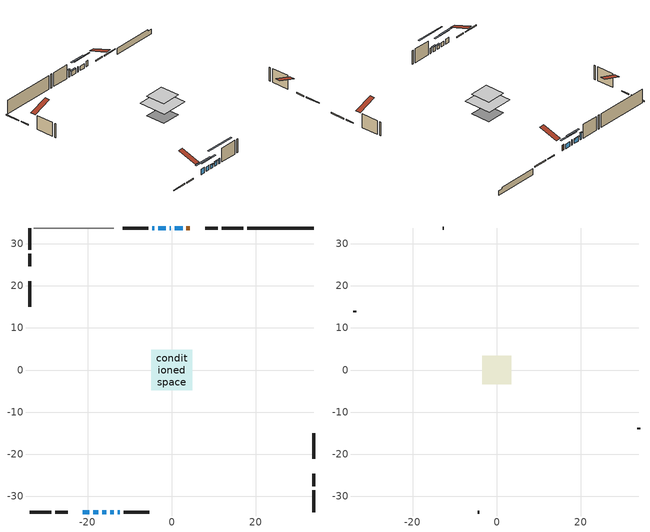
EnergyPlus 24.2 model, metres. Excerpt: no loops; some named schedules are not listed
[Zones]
conditioned space
 floor adiabatic (AdiabaticFloorConstruction): -4.84,-4.84 -4.84,4.84 4.84,4.84 4.84,-4.84 z2.59
 floor foundation (Slab1 construction): -3.35,-3.35 -3.35,3.35 3.35,3.35 3.35,-3.35 z-1.98
 wall outside (RimJoist1 construction): 16.99,33.77 11.84,33.77 / -33.77,-33.77 -28.62,-33.77 / -33.77,33.77 -33.77,28.62 / 33.77,-33.77 33.77,-28.62 z0.15:0.45
 wall outside (RimJoist2 construction): 10.91,33.77 7.94,33.77 / -27.69,-33.77 -24.72,-33.77 / -33.77,27.69 -33.77,24.72 / 33.77,-27.69 33.77,-24.72 z0.15:0.45
 wall outside (AdiabaticWallConstruction 1): 4.33,33.77 3.49,33.77 z0.15:2.18
 wall outside (AdiabaticWallConstruction): 2.56,33.77 0.73,33.77 / -18.65,-33.77 -17.43,-33.77 / -1.43,33.77 -3.26,33.77 z0.15:1.67; -0.2,33.77 -0.51,33.77 / -21.11,-33.77 -19.58,-33.77 / -12.82,-33.77 -12.36,-33.77 z0.15:1.98; -4.19,33.77 -4.65,33.77 z0.15:2.59; -16.51,-33.77 -15.59,-33.77 z0.15:1.37; -14.66,-33.77 -13.75,-33.77 z0.15:1.68
 wall outside (Wall1 construction): -5.58,33.77 -11.62,33.77 / -11.43,-33.77 -5.39,-33.77 / -33.77,21.11 -33.77,15.07 / 33.77,-21.11 33.77,-15.07 z0.15:5.03
 wall foundation (FoundationWall1 construction): 17.92,33.77,-1.98 17.92,33.77,0.15 32.18,33.77,0.15 32.18,33.77,-0.38 33.77,33.77,-0.38 33.77,33.77,-1.98
 wall adiabatic (Wall4 construction): -13.82,33.77 -32.84,33.77 z0.15:5.03
 window (WindowConstruction): 2.56,33.77 0.73,33.77 z0.15:1.67
 window (WindowConstruction 1): -0.2,33.77 -0.51,33.77 z0.15:1.98
 window (WindowConstruction 2): -21.11,-33.77 -19.58,-33.77 z0.15:1.98
 window (WindowConstruction 3): -18.65,-33.77 -17.43,-33.77 z0.15:1.67
 window (WindowConstruction 4): -1.43,33.77 -3.26,33.77 z0.15:1.67
 window (WindowConstruction 5): -4.19,33.77 -4.65,33.77 z0.15:2.59
 window (WindowConstruction 6): -16.5,-33.77 -15.59,-33.77 z0.15:1.37
 window (WindowConstruction 7): -14.66,-33.77 -13.75,-33.77 z0.15:1.67
 window (WindowConstruction 8): -12.82,-33.77 -12.36,-33.77 z0.15:1.98
 door (Door): 4.33,33.77 3.49,33.77 z0.15:2.18
 ceiling adiabatic (AdiabaticFloorConstruction): 4.84,-4.84 4.84,4.84 -4.84,4.84 -4.84,-4.84 z2.59
attic - vented
 floor to conditioned space (Floor1 construction Reversed): -3.42,-3.42 -3.42,3.42 3.42,3.42 3.42,-3.42 z5.03
 wall outside (Wall3 construction): -12.55,33.77 -12.89,33.77 / -4.46,-33.77 -4.12,-33.77 / -33.77,14.14 -33.77,13.79 / 33.77,-14.14 33.77,-13.79 z0.15:5.03
 roof outside (Roof1 construction): 5.26,33.77,5.03 5.26,27.09,7.25 7.01,27.09,7.25 7.01,33.77,5.03; -22.03,-33.77,5.03 -22.03,-27.09,7.25 -23.79,-27.09,7.25 -23.79,-33.77,5.03; -33.77,22.03,5.03 -27.09,22.03,7.25 -27.09,23.79,7.25 -33.77,23.79,5.03; 33.77,-22.03,5.03 27.09,-22.03,7.25 27.09,-23.79,7.25 33.77,-23.79,5.03
shading: -1.91,33.77 5.2,33.77 5.2,34.18 -1.91,34.18 z4.31; -3.14,33.77 2.44,33.77 2.44,34.18 -3.14,34.18 z4.62; -16.94,-33.77 -23.74,-33.77 -23.74,-34.18 -16.94,-34.18 z4.62; -14.79,-33.77 -21.29,-33.77 -21.29,-34.18 -14.79,-34.18 z4.31; -3.46,33.77 -1.23,33.77 -1.23,34.18 -3.46,34.18 z1.88; -4.85,33.77 -3.99,33.77 -3.99,34.18 -4.85,34.18 z2.79; -15.39,-33.77 -16.71,-33.77 -16.71,-34.18 -15.39,-34.18 z1.57; -13.55,-33.77 -14.86,-33.77 -14.86,-34.18 -13.55,-34.18 z1.88; -7.28,-33.77 -17.9,-33.77 -17.9,-34.18 -7.28,-34.18 z7.06
[Building]
Building 1: Terrain=Suburbs
[Site:Location]
Toronto Intl AP_ON: Latitude {deg}=43.68; Longitude {deg}=-79.63; Time Zone {hr}=-5; Elevation {m}=173; Keep Site Location Information=Yes
[Site:GroundTemperature:Shallow]
4.59119, 2.66285, 2.50842, 3.42352, 7.09712, 10.7536, 13.9236, 15.9317, 16.1023, 14.4691, 11.3799, 7.83558
[Site:WaterMainsTemperature]
Calculation Method=Schedule; Temperature Schedule=mains temperature schedule
[Material] Roughness=Rough; Thermal Absorptance=0.9
Name | Thickness {m} | Conductivity {W/m-K} | Density {kg/m3} | Specific Heat {J/kg-K} | Solar Absorptance | Visible Absorptance
asphalt or fiberglass shingles | 0.00635 | 0.162714 | 1121.4 | 1465.45 | 0.4 | 0.4
ceiling stud and cavity | 0.1397 | 0.0800577 | 65.682 | 1177.47 | 0.7 | 0.7
concrete 4.0 in. | 0.1016 | 1.803125 | 2242.8 | 837.4 | 0.7 | 0.7
concrete 8.0 in. | 0.2032 | 1.803125 | 2242.8 | 837.4 | 0.7 | 0.7
door material | 0.04445 | 0.188738 | 512.64 | 1214.23 | 0.7 | 0.7
floor covering | 0.0127 | 0.0433444 | 54.468 | 1339.84 | 0.6 | 0.6
floor rigid ins; wall rigid ins | 0.512978 | 0.029427 | 32.04 | 1214.23 | 0.7 | 0.7
floor stud and cavity | 0.1397 | 1.75129 | 37.0049 | 1207.88 | 0.7 | 0.7
furniture material conditioned space 1 | 0.1524 | 0.115458 | 640.8 | 1214.23 | 0.6 | 0.6
gypsum board | 0.0127 | 0.160291 | 801 | 837.4 | 0.6 | 0.6
osb sheathing 0.5 in. | 0.0127 | 0.115458 | 512.64 | 1214.23 | 0.7 | 0.7
osb sheathing 0.5 in. 1 | 0.0127 | 0.115458 | 512.64 | 1214.23 | 0.4 | 0.4
osb sheathing 0.75 in. | 0.01905 | 0.115458 | 512.64 | 1214.23 | 0.7 | 0.7
rim joist stud and cavity | 0.0508 | 0.177588 | 50.32683 | 1063.81 | 0.6 | 0.6
rim joist stud and cavity 1 | 0.0508 | 0.648972 | 50.32683 | 1063.81 | 0.6 | 0.6
wall stud and cavity | 0.1397 | 0.702165 | 139.0536 | 1170.24 | 0.7 | 0.7
wall stud and cavity 1 | 0.0889 | 6.9971 | 50.32683 | 1063.81 | 0.6 | 0.6
wall stud and cavity 2 | 0.1397 | 0.386005 | 139.0536 | 1170.24 | 0.7 | 0.7
wall stud and cavity 3 | 0.0889 | 0.380278 | 52.3479 | 1209.89 | 0.7 | 0.7
wall stud and cavity 4 | 0.0889 | 0.391764 | 83.0341 | 1211.67 | 0.7 | 0.7
wood siding | 0.0254 | 0.102417 | 544.68 | 1172.36 | 0.4 | 0.4
wood siding 1 | 0.00254 | 0.102417 | 544.68 | 1172.36 | 0.4 | 0.4
wood siding 2; wood siding 3; wood siding 4 | 0.0254 | 0.102417 | 544.68 | 1172.36 | 0.7 | 0.7
[WindowMaterial:SimpleGlazingSystem]
Name | U-Factor {W/m2-K} | Solar Heat Gain Coefficient
WindowMaterial | 2.38476 | 0.65
WindowMaterial 1 | 2.72317 | 0.51
WindowMaterial 2 | 2.418828 | 0.63
WindowMaterial 3 | 2.572134 | 0.57
WindowMaterial 4 | 2.47163 | 0.61
WindowMaterial 5 | 2.45346 | 0.62
WindowMaterial 6 | 2.58235 | 0.56
[Construction]
AdiabaticFloorConstruction: floor stud and cavity, floor rigid ins, osb sheathing 0.75 in., floor covering
AdiabaticWallConstruction: wood siding 3, wall rigid ins, wall stud and cavity 3, gypsum board
AdiabaticWallConstruction 1: wood siding 4, wall rigid ins, wall stud and cavity 3, gypsum board
Door: door material
Floor1 construction Reversed: gypsum board, ceiling stud and cavity
FoundationWall1 construction: concrete 8.0 in.
furniture construction conditioned space 1: furniture material conditioned space 1
PartitionWallConstruction: gypsum board, wall stud and cavity 4, gypsum board
RimJoist1 construction: wood siding 2, rim joist stud and cavity
RimJoist2 construction: wood siding 2, rim joist stud and cavity 1
Roof1 construction: asphalt or fiberglass shingles
Slab1 construction: concrete 4.0 in.
Wall1 construction: wood siding, osb sheathing 0.5 in., wall stud and cavity, gypsum board
Wall3 construction: wood siding 1, wall stud and cavity 1
Wall4 construction: osb sheathing 0.5 in. 1, wall stud and cavity 2, gypsum board
WindowConstruction; WindowConstruction 2; WindowConstruction 4: WindowMaterial
WindowConstruction 1: WindowMaterial 1
WindowConstruction 3: WindowMaterial 2
WindowConstruction 5: WindowMaterial 3
WindowConstruction 6: WindowMaterial 4
WindowConstruction 7: WindowMaterial 5
WindowConstruction 8: WindowMaterial 6
[Zone] Multiplier=1; Part of Total Floor Area=Yes
Name | Volume {m3}
attic - vented | 16.9389
conditioned space | 345.6
[Space]
Name | Zone | Volume {m3}
attic - vented 1 | attic - vented | 16.9389
conditioned space 1 | conditioned space | 345.6
[ZoneInfiltration:EffectiveLeakageArea]
infil attic - vented 1: Zone or Space=attic - vented 1; Schedule=Always On Discrete; Effective Air Leakage Area {cm2}=1941.52; Stack Coefficient=0.000493771; Wind Coefficient=1.50135e-05
[ZoneMixing]
whole house fan mix: Zone or Space=attic - vented; Schedule=Always On Continuous; Design Flow Rate Calculation Method=Flow/Zone; Design Flow Rate {m3/s}=0; Source Zone or Space=conditioned space
[SurfaceProperty:ExposedFoundationPerimeter]
Slab1: Exposed Perimeter Calculation Method=TotalExposedPerimeter; Total Exposed Perimeter {m}=15.85
[InternalMass] Zone or ZoneList=conditioned space; Space or SpaceList=conditioned space 1
Name | Construction | Surface Area {m2}
furniture mass conditioned space 1 | furniture construction conditioned space 1 | 55.4798
partition wall mass | PartitionWallConstruction | 138.7
[Lights]
interior lighting: Zone or ZoneList or Space or SpaceList=conditioned space 1; Schedule=interior lighting schedule; Design Level Calculation Method=LightingLevel; Lighting Level {W}=343.2; Return Air Fraction=0; Fraction Radiant=0.6; Fraction Visible=0.2; Fraction Replaceable=1
[People]
occupants: Zone or ZoneList or Space or SpaceList=conditioned space 1; Number of People Schedule=occupants schedule; Number of People Calculation Method=People; Number of People=3; Fraction Radiant=0.314171; Sensible Heat Fraction=0.56303; Activity Level Schedule=occupants activity schedule; Carbon Dioxide Generation Rate {m3/s-W}=0; Enable ASHRAE 55 Comfort Warnings=No; Mean Radiant Temperature Calculation Type=EnclosureAveraged
[ElectricEquipment] Zone or ZoneList or Space or SpaceList=conditioned space 1; Design Level Calculation Method=EquipmentLevel
Name | Schedule | Design Level {W} | Fraction Latent | Fraction Radiant | Fraction Lost
clothes dryer | clothes dryer schedule | 140.772 | 0.015 | 0.081 | 0.85
clothes washer | clothes washer schedule | 32.1985 | 0.03 | 0.162 | 0.7
cooking range | cooking range schedule | 208.969 | 0.08 | 0.432 | 0.2
dishwasher | dishwasher schedule | 66.8632 | 0.3 | 0.18 | 0.4
fridge | fridge schedule | 72.9452 | 0 | 0.6 | 0
mech vent house fan | mech vent house fan schedule | 0 | 0 | 0 | 1
mech vent house fan cfis | mech vent house fan cfis schedule | 0 | 0 | 0 | 0
mech vent range fan 0 | mech vent range fan 0 schedule | 57 | 0 | 0 | 1
misc plug loads | misc plug loads schedule | 494.7 | 0.045 | 0.513 | 0.1
whole house fan | Always On Discrete | 0 | 0 | 0 | 1
[OtherEquipment] Zone or ZoneList or Space or SpaceList=conditioned space 1; Design Level Calculation Method=EquipmentLevel
Name | Fuel Type | Schedule | Design Level {W} | Fraction Latent | Fraction Radiant | Fraction Lost
clothes dryer 1 | Electricity | clothes dryer schedule | 0 | 0.015 | 0.081 | 0.85
cooking range 1 | Electricity | cooking range schedule | 0 | 0.08 | 0.432 | 0.2
general water use latent | None | general water use schedule | 59.3978 | 1 | 0 | 0
general water use sensible | None | general water use schedule | -58.539 | 0 | 0.6 | 0
mech vent house fan latent load | None | Always On Discrete | 0 | 1 | 0 | 0
mech vent house fan sensible load | None | Always On Discrete | 0 | 0 | 0 | 0
water heater energy adjustment1 | NaturalGas | Always On Discrete | 0.01 | 0 | 0 | 1
[ZoneInfiltration:DesignFlowRate] Zone or ZoneList or Space or SpaceList=conditioned space 1; Schedule=Always On Discrete; Design Flow Rate Calculation Method=Flow/Zone; Design Flow Rate {m3/s}=0
infil flow; natural vent flow; whole house fan flow
[AvailabilityManager:Scheduled]
central ac and furnace airloop Availability Manager: Schedule=Always On Discrete
[Foundation:Kiva]
Foundation Kiva 1: Initial Indoor Air Temperature {C}=18; Wall Height Above Grade {m}=0.149992; Wall Depth Below Slab {m}=0.2032
[Foundation:Kiva:Settings]
Soil Conductivity {W/m-K}=0.849921; Soil Density {kg/m3}=1842.3; Soil Specific Heat {J/kg-K}=418.7; Ground Solar Absorptivity=0.9; Ground Thermal Absorptivity=0.9; Ground Surface Roughness {m}=0.03; Far-Field Width {m}=40; Deep-Ground Boundary Condition=ZeroFlux; Deep-Ground Depth {m}=40; Minimum Cell Dimension {m}=0.2; Maximum Cell Growth Coefficient=3; Simulation Timestep=Timestep
[Exterior:Lights]
exterior lighting: Schedule=exterior lighting schedule; Design Level {W}=75.6
[EnergyManagementSystem:GlobalVariable]
central_ac_and_furnace_airloop_Fan_RTF
infil_program_Qfan
infil_program_Qinf
natural_vent_program_Qnv
natural_vent_program_Qwhf
[EnergyManagementSystem:Sensor]
Name | Output:Variable or Output:Meter Index Key | Output:Variable or Output:Meter
airflow_gain | infil flow | Infiltration Sensible Heat Gain Energy
airflow_gain_1 | natural vent flow | Infiltration Sensible Heat Gain Energy
airflow_gain_2 | whole house fan flow | Infiltration Sensible Heat Gain Energy
airflow_loss | infil flow | Infiltration Sensible Heat Loss Energy
airflow_loss_1 | natural vent flow | Infiltration Sensible Heat Loss Energy
airflow_loss_2 | whole house fan flow | Infiltration Sensible Heat Loss Energy
clg_load_cond |  | Cooling:EnergyTransfer:Zone:CONDITIONED SPACE
clg_sp_s; clg_sp_s_1 | cooling setpoint | Schedule Value
clothes_dryer_exhaust_0_sch_s | clothes dryer exhaust 0 schedule | Schedule Value
cool_season | cooling season schedule | Schedule Value
htg_load_cond |  | Heating:EnergyTransfer:Zone:CONDITIONED SPACE
htg_sp_s; htg_sp_s_1 | heating setpoint | Schedule Value
ig_ee_conv | clothes dryer | Electric Equipment Convective Heating Energy
ig_ee_conv_2 | cooking range | Electric Equipment Convective Heating Energy
ig_ee_conv_4 | fridge | Electric Equipment Convective Heating Energy
ig_ee_conv_5 | misc plug loads | Electric Equipment Convective Heating Energy
ig_ee_conv_6 | whole house fan | Electric Equipment Convective Heating Energy
ig_ee_rad | clothes dryer | Electric Equipment Radiant Heating Energy
ig_ee_rad_2 | cooking range | Electric Equipment Radiant Heating Energy
ig_ee_rad_4 | fridge | Electric Equipment Radiant Heating Energy
ig_ee_rad_5 | misc plug loads | Electric Equipment Radiant Heating Energy
ig_ee_rad_6 | whole house fan | Electric Equipment Radiant Heating Energy
ig_lgt_conv | interior lighting | Lights Convective Heating Energy
ig_lgt_rad | interior lighting | Lights Radiant Heating Energy
ig_lgt_vis | interior lighting | Lights Visible Radiation Heating Energy
ig_oe_conv | clothes dryer 1 | Other Equipment Convective Heating Energy
ig_oe_conv_1 | cooking range 1 | Other Equipment Convective Heating Energy
ig_oe_conv_2 | general water use latent | Other Equipment Convective Heating Energy
ig_oe_conv_3 | general water use sensible | Other Equipment Convective Heating Energy
ig_oe_conv_4 | water heater energy adjustment1 | Other Equipment Convective Heating Energy
ig_oe_rad | clothes dryer 1 | Other Equipment Radiant Heating Energy
ig_oe_rad_1 | cooking range 1 | Other Equipment Radiant Heating Energy
ig_oe_rad_2 | general water use latent | Other Equipment Radiant Heating Energy
ig_oe_rad_3 | general water use sensible | Other Equipment Radiant Heating Energy
ig_oe_rad_4 | water heater energy adjustment1 | Other Equipment Radiant Heating Energy
ig_ppl_conv | occupants | People Convective Heating Energy
ig_ppl_rad | occupants | People Radiant Heating Energy
im_conv | furniture mass conditioned space 1 | Surface Inside Face Convection Heat Gain Energy
im_conv_1 | partition wall mass | Surface Inside Face Convection Heat Gain Energy
im_ig | furniture mass conditioned space 1 | Surface Inside Face Internal Gains Radiation Heat Gain Energy
im_ig_1 | partition wall mass | Surface Inside Face Internal Gains Radiation Heat Gain Energy
im_lgt | furniture mass conditioned space 1 | Surface Inside Face Lights Radiation Heat Gain Energy
im_lgt_1 | partition wall mass | Surface Inside Face Lights Radiation Heat Gain Energy
im_sol | furniture mass conditioned space 1 | Surface Inside Face Solar Radiation Heat Gain Energy
im_sol_1 | partition wall mass | Surface Inside Face Solar Radiation Heat Gain Energy
im_surf | furniture mass conditioned space 1 | Surface Inside Face Net Surface Thermal Radiation Heat Gain Energy
im_surf_1 | partition wall mass | Surface Inside Face Net Surface Thermal Radiation Heat Gain Energy
mech_vent_range_fan_0_sch_s | mech vent range fan 0 schedule | Schedule Value
mv_conv | mech vent house fan | Electric Equipment Convective Heating Energy
mv_conv_1 | mech vent house fan cfis | Electric Equipment Convective Heating Energy
mv_conv_2 | mech vent range fan 0 | Electric Equipment Convective Heating Energy
mv_conv_3 | mech vent house fan latent load | Other Equipment Convective Heating Energy
mv_conv_4 | mech vent house fan sensible load | Other Equipment Convective Heating Energy
mv_rad | mech vent house fan | Electric Equipment Radiant Heating Energy
mv_rad_1 | mech vent house fan cfis | Electric Equipment Radiant Heating Energy
mv_rad_2 | mech vent range fan 0 | Electric Equipment Radiant Heating Energy
mv_rad_3 | mech vent house fan latent load | Other Equipment Radiant Heating Energy
mv_rad_4 | mech vent house fan sensible load | Other Equipment Radiant Heating Energy
natural_vent_s | natural vent schedule | Schedule Value
out_pb_s |  | Site Outdoor Air Barometric Pressure
out_wt_s |  | Site Outdoor Air Humidity Ratio
site_vw_s |  | Site Wind Speed
ss_back_out | Window1 | Surface Window Shortwave from Zone Back Out Window Heat Transfer Rate
ss_back_out_1 | Window2 | Surface Window Shortwave from Zone Back Out Window Heat Transfer Rate
ss_back_out_2 | Window3 | Surface Window Shortwave from Zone Back Out Window Heat Transfer Rate
ss_back_out_3 | Window4 | Surface Window Shortwave from Zone Back Out Window Heat Transfer Rate
ss_back_out_4 | Window5 | Surface Window Shortwave from Zone Back Out Window Heat Transfer Rate
ss_back_out_5 | Window6 | Surface Window Shortwave from Zone Back Out Window Heat Transfer Rate
ss_back_out_6 | Window7 | Surface Window Shortwave from Zone Back Out Window Heat Transfer Rate
ss_back_out_7 | Window8 | Surface Window Shortwave from Zone Back Out Window Heat Transfer Rate
ss_back_out_8 | Window9 | Surface Window Shortwave from Zone Back Out Window Heat Transfer Rate
ss_conv | Door1 | Surface Inside Face Convection Heat Gain Energy
ss_conv_1 | Window1 | Surface Inside Face Convection Heat Gain Energy
ss_conv_2 | Window2 | Surface Inside Face Convection Heat Gain Energy
ss_conv_3 | Window3 | Surface Inside Face Convection Heat Gain Energy
ss_conv_4 | Window4 | Surface Inside Face Convection Heat Gain Energy
ss_conv_5 | Window5 | Surface Inside Face Convection Heat Gain Energy
ss_conv_6 | Window6 | Surface Inside Face Convection Heat Gain Energy
ss_conv_7 | Window7 | Surface Inside Face Convection Heat Gain Energy
ss_conv_8 | Window8 | Surface Inside Face Convection Heat Gain Energy
ss_conv_9 | Window9 | Surface Inside Face Convection Heat Gain Energy
ss_ig | Door1 | Surface Inside Face Internal Gains Radiation Heat Gain Energy
ss_ig_1 | Window1 | Surface Inside Face Internal Gains Radiation Heat Gain Energy
ss_ig_2 | Window2 | Surface Inside Face Internal Gains Radiation Heat Gain Energy
ss_ig_3 | Window3 | Surface Inside Face Internal Gains Radiation Heat Gain Energy
ss_ig_4 | Window4 | Surface Inside Face Internal Gains Radiation Heat Gain Energy
ss_ig_5 | Window5 | Surface Inside Face Internal Gains Radiation Heat Gain Energy
ss_ig_6 | Window6 | Surface Inside Face Internal Gains Radiation Heat Gain Energy
ss_ig_7 | Window7 | Surface Inside Face Internal Gains Radiation Heat Gain Energy
ss_ig_8 | Window8 | Surface Inside Face Internal Gains Radiation Heat Gain Energy
ss_ig_9 | Window9 | Surface Inside Face Internal Gains Radiation Heat Gain Energy
ss_lgt | Door1 | Surface Inside Face Lights Radiation Heat Gain Energy
ss_sol | Door1 | Surface Inside Face Solar Radiation Heat Gain Energy
ss_surf | Door1 | Surface Inside Face Net Surface Thermal Radiation Heat Gain Energy
ss_surf_1 | Window1 | Surface Inside Face Net Surface Thermal Radiation Heat Gain Energy
ss_surf_2 | Window2 | Surface Inside Face Net Surface Thermal Radiation Heat Gain Energy
ss_surf_3 | Window3 | Surface Inside Face Net Surface Thermal Radiation Heat Gain Energy
ss_surf_4 | Window4 | Surface Inside Face Net Surface Thermal Radiation Heat Gain Energy
ss_surf_5 | Window5 | Surface Inside Face Net Surface Thermal Radiation Heat Gain Energy
ss_surf_6 | Window6 | Surface Inside Face Net Surface Thermal Radiation Heat Gain Energy
ss_surf_7 | Window7 | Surface Inside Face Net Surface Thermal Radiation Heat Gain Energy
ss_surf_8 | Window8 | Surface Inside Face Net Surface Thermal Radiation Heat Gain Energy
ss_surf_9 | Window9 | Surface Inside Face Net Surface Thermal Radiation Heat Gain Energy
ss_trans_in | Window1 | Surface Window Transmitted Solar Radiation Rate
ss_trans_in_1 | Window2 | Surface Window Transmitted Solar Radiation Rate
ss_trans_in_2 | Window3 | Surface Window Transmitted Solar Radiation Rate
ss_trans_in_3 | Window4 | Surface Window Transmitted Solar Radiation Rate
ss_trans_in_4 | Window5 | Surface Window Transmitted Solar Radiation Rate
ss_trans_in_5 | Window6 | Surface Window Transmitted Solar Radiation Rate
ss_trans_in_6 | Window7 | Surface Window Transmitted Solar Radiation Rate
ss_trans_in_7 | Window8 | Surface Window Transmitted Solar Radiation Rate
ss_trans_in_8 | Window9 | Surface Window Transmitted Solar Radiation Rate
ss_trans_out | Window1 | Surface Inside Face Initial Transmitted Diffuse Transmitted Out Window Solar Radiation Rate
ss_trans_out_1 | Window2 | Surface Inside Face Initial Transmitted Diffuse Transmitted Out Window Solar Radiation Rate
ss_trans_out_2 | Window3 | Surface Inside Face Initial Transmitted Diffuse Transmitted Out Window Solar Radiation Rate
ss_trans_out_3 | Window4 | Surface Inside Face Initial Transmitted Diffuse Transmitted Out Window Solar Radiation Rate
ss_trans_out_4 | Window5 | Surface Inside Face Initial Transmitted Diffuse Transmitted Out Window Solar Radiation Rate
ss_trans_out_5 | Window6 | Surface Inside Face Initial Transmitted Diffuse Transmitted Out Window Solar Radiation Rate
ss_trans_out_6 | Window7 | Surface Inside Face Initial Transmitted Diffuse Transmitted Out Window Solar Radiation Rate
ss_trans_out_7 | Window8 | Surface Inside Face Initial Transmitted Diffuse Transmitted Out Window Solar Radiation Rate
ss_trans_out_8 | Window9 | Surface Inside Face Initial Transmitted Diffuse Transmitted Out Window Solar Radiation Rate
s_conv | Floor1 | Surface Inside Face Convection Heat Gain Energy
s_conv_1 | FoundationWall1 | Surface Inside Face Convection Heat Gain Energy
s_conv_10 | RimJoist2:270 | Surface Inside Face Convection Heat Gain Energy
s_conv_11 | RimJoist2:90 | Surface Inside Face Convection Heat Gain Energy
s_conv_12 | Slab1 | Surface Inside Face Convection Heat Gain Energy
s_conv_13 | Wall1:0 | Surface Inside Face Convection Heat Gain Energy
s_conv_14 | Wall1:180 | Surface Inside Face Convection Heat Gain Energy
s_conv_15 | Wall1:270 | Surface Inside Face Convection Heat Gain Energy
s_conv_16 | Wall1:90 | Surface Inside Face Convection Heat Gain Energy
s_conv_17 | Wall4 | Surface Inside Face Convection Heat Gain Energy
s_conv_2 | inferred conditioned ceiling | Surface Inside Face Convection Heat Gain Energy
s_conv_3 | inferred conditioned floor | Surface Inside Face Convection Heat Gain Energy
s_conv_4 | RimJoist1:0 | Surface Inside Face Convection Heat Gain Energy
s_conv_5 | RimJoist1:180 | Surface Inside Face Convection Heat Gain Energy
s_conv_6 | RimJoist1:270 | Surface Inside Face Convection Heat Gain Energy
s_conv_7 | RimJoist1:90 | Surface Inside Face Convection Heat Gain Energy
s_conv_8 | RimJoist2:0 | Surface Inside Face Convection Heat Gain Energy
s_conv_9 | RimJoist2:180 | Surface Inside Face Convection Heat Gain Energy
s_ig | Floor1 | Surface Inside Face Internal Gains Radiation Heat Gain Energy
s_ig_1 | FoundationWall1 | Surface Inside Face Internal Gains Radiation Heat Gain Energy
s_ig_10 | RimJoist2:270 | Surface Inside Face Internal Gains Radiation Heat Gain Energy
s_ig_11 | RimJoist2:90 | Surface Inside Face Internal Gains Radiation Heat Gain Energy
s_ig_12 | Slab1 | Surface Inside Face Internal Gains Radiation Heat Gain Energy
s_ig_13 | Wall1:0 | Surface Inside Face Internal Gains Radiation Heat Gain Energy
s_ig_14 | Wall1:180 | Surface Inside Face Internal Gains Radiation Heat Gain Energy
s_ig_15 | Wall1:270 | Surface Inside Face Internal Gains Radiation Heat Gain Energy
s_ig_16 | Wall1:90 | Surface Inside Face Internal Gains Radiation Heat Gain Energy
s_ig_17 | Wall4 | Surface Inside Face Internal Gains Radiation Heat Gain Energy
s_ig_2 | inferred conditioned ceiling | Surface Inside Face Internal Gains Radiation Heat Gain Energy
s_ig_3 | inferred conditioned floor | Surface Inside Face Internal Gains Radiation Heat Gain Energy
s_ig_4 | RimJoist1:0 | Surface Inside Face Internal Gains Radiation Heat Gain Energy
s_ig_5 | RimJoist1:180 | Surface Inside Face Internal Gains Radiation Heat Gain Energy
s_ig_6 | RimJoist1:270 | Surface Inside Face Internal Gains Radiation Heat Gain Energy
s_ig_7 | RimJoist1:90 | Surface Inside Face Internal Gains Radiation Heat Gain Energy
s_ig_8 | RimJoist2:0 | Surface Inside Face Internal Gains Radiation Heat Gain Energy
s_ig_9 | RimJoist2:180 | Surface Inside Face Internal Gains Radiation Heat Gain Energy
s_lgt | Floor1 | Surface Inside Face Lights Radiation Heat Gain Energy
s_lgt_1 | FoundationWall1 | Surface Inside Face Lights Radiation Heat Gain Energy
s_lgt_10 | RimJoist2:270 | Surface Inside Face Lights Radiation Heat Gain Energy
s_lgt_11 | RimJoist2:90 | Surface Inside Face Lights Radiation Heat Gain Energy
s_lgt_12 | Slab1 | Surface Inside Face Lights Radiation Heat Gain Energy
s_lgt_13 | Wall1:0 | Surface Inside Face Lights Radiation Heat Gain Energy
s_lgt_14 | Wall1:180 | Surface Inside Face Lights Radiation Heat Gain Energy
s_lgt_15 | Wall1:270 | Surface Inside Face Lights Radiation Heat Gain Energy
s_lgt_16 | Wall1:90 | Surface Inside Face Lights Radiation Heat Gain Energy
s_lgt_17 | Wall4 | Surface Inside Face Lights Radiation Heat Gain Energy
s_lgt_2 | inferred conditioned ceiling | Surface Inside Face Lights Radiation Heat Gain Energy
s_lgt_3 | inferred conditioned floor | Surface Inside Face Lights Radiation Heat Gain Energy
s_lgt_4 | RimJoist1:0 | Surface Inside Face Lights Radiation Heat Gain Energy
